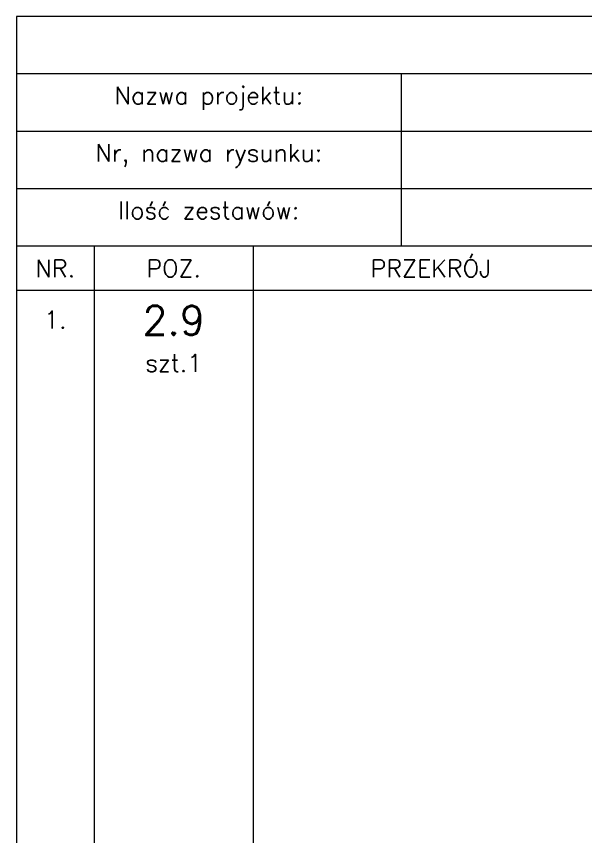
# Model space of a CAD drawing. Header units: millimetres. Extents: x 5046 to 103012, y -15969 to 47766.
# Drawn here: x 69961 to 71917, y 20883 to 23703 of the extents above; entities that cross this region are included whole.
import ezdxf

# ---------------------------------------------------------------- set-up
doc = ezdxf.new("R2010")
doc.units = ezdxf.units.MM
doc.layers.add('Pomocnicze', color=252, linetype='Continuous', lineweight=0)
doc.layers.add('TEXT', color=2, linetype='Continuous', lineweight=0)
doc.styles.add('Opisy 1-20', font='simplex.shx', dxfattribs={"height": 100})
doc.styles.add('Skala 1-20', font='simplex.shx', dxfattribs={"height": 60})

msp = doc.modelspace()

# ---------------------------------------------------------------- linework, layer by layer
at = {"layer": 'Pomocnicze'}
for p, q in [((77646, 23505.8), (69960.6, 23505.8)), ((71283.5, 23505.8), (71283.5, 22912.9)), ((77646, 23308.1), (69960.6, 23308.1)), ((77646, 23110.5), (69960.6, 23110.5)), ((77646, 22912.9), (69960.6, 22912.9)), ((70228.1, 22912.9), (70228.1, 18062)), ((70774.3, 22912.9), (70774.3, 18062)), ((77646, 22760.5), (69960.6, 22760.5))]:
    msp.add_line(p, q, dxfattribs=at)
msp.add_lwpolyline([(69960.6, 23703.4), (69960.6, 18062), (77646, 18062), (77646, 23703.4)], close=True, dxfattribs=at)

# ---------------------------------------------------------------- texts
at = {"layer": 'TEXT', "attachment_point": 1}
for s, insert, char_height, width, style in [('\\pxqc;Nazwa projektu:', (69960.6, 23461.6), 60, 1322.832, 'Skala 1-20'), ('\\pxqc;Nr, nazwa rysunku:', (69960.6, 23264), 60, 1322.832, 'Skala 1-20'), ('\\pxqc;Ilość zestawów:', (69960.6, 23066.4), 60, 1322.832, 'Skala 1-20'), ('\\pxqc;PRZEKRÓJ', (70774.3, 22866.7), 60, 1221.678, 'Skala 1-20'), ('\\pxqc;NR.', (69960.6, 22866.7), 60, 267.428, 'Skala 1-20'), ('\\pxqc;POZ.', (70228.1, 22866.7), 60, 546.27, 'Skala 1-20'), ('\\pxqc;2.9\\P{\\H0.6x;szt.1}', (70228.1, 22708.3), 100, 546.27, 'Opisy 1-20'), ('\\pxqc;1.', (69960.6, 22690.3), 60, 267.428, 'Skala 1-20')]:
    msp.add_mtext(s, dxfattribs=dict(at, insert=insert, char_height=char_height, width=width, style=style))

doc.saveas('drawing.dxf')
